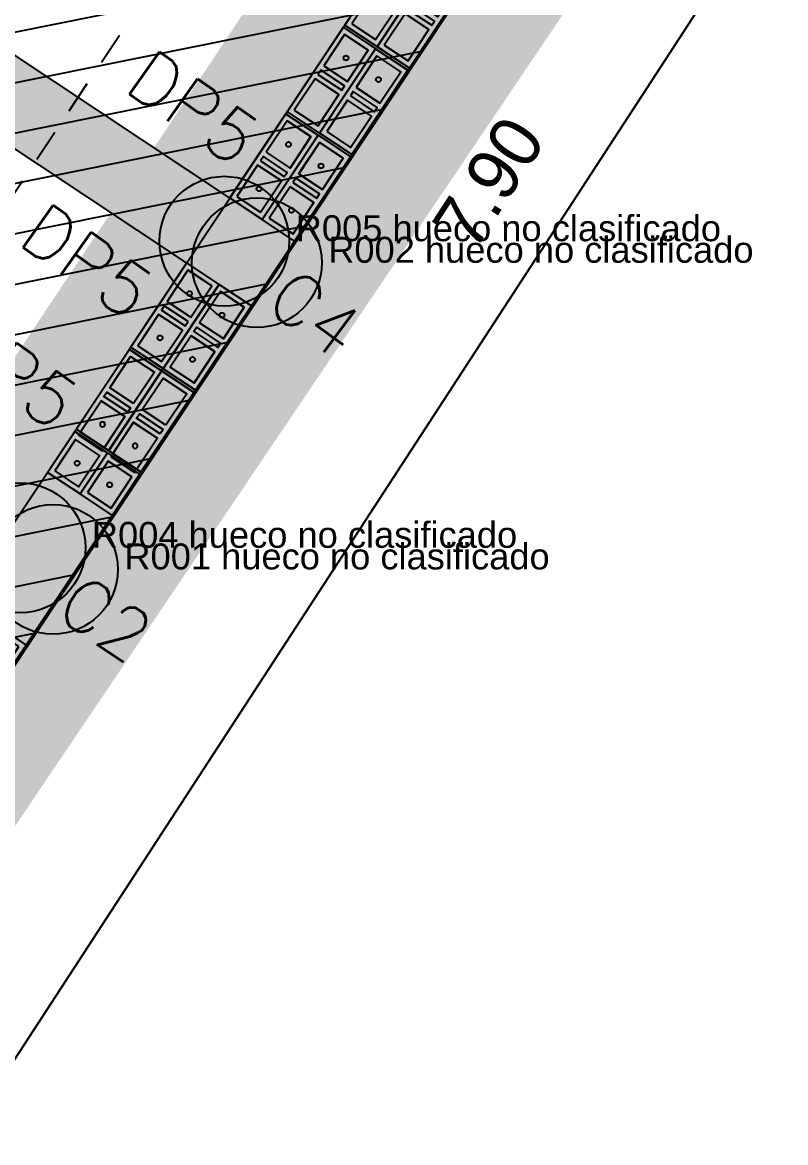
# Model space of a CAD drawing. Header units: metres. Extents: x -33.7 to 13.3, y -17.6 to 9.2.
# Drawn here: x -16.56 to -13.62, y -15.394 to -11.076 of the extents above; entities that cross this region are included whole.
import ezdxf
from ezdxf.enums import TextEntityAlignment as Align
from ezdxf.xclip import XClip

# ---------------------------------------------------------------- set-up
doc = ezdxf.new("R2010")
doc.units = ezdxf.units.M
doc.header["$XCLIPFRAME"] = 2
doc.linetypes.add('HIDDEN', pattern=[0.375, 0.25, -0.125])
for name, color, linetype in [('00', 8, 'Continuous'), ('Pin DP1 en Muro de contencion de 30cm', 3, 'Continuous'), ('Pin DP5 en Muro de contencion de 30cm', 8, 'Continuous'), ('REVISION', 1, 'Continuous'), ('S-cotas 001', 1, 'Continuous'), ('Zapata Z5 de 3.90 x 7.90 x 0.45 m', 40, 'Continuous')]:
    doc.layers.add(name, color=color, linetype=linetype)
doc.layers.add('Cimiento corrido MC1 de 1.00 x 0.30 m (dentro de zapata)', color=144, linetype='Continuous', transparency=0.5)
doc.layers.add('SOT Muro de contencion de 30cm', color=6, linetype='Continuous', transparency=0.5)
doc.styles.add('ROMANS', font='romans')
doc.styles.add('ROTULOS', font='GOTHIC.TTF')
doc.styles.get("Standard").update_dxf_attribs({"font": 'arial.ttf'})
doc.dimstyles.new('DIM_100_2', dxfattribs={"dimtxt": 0.2, "dimasz": 0.1, "dimexe": 0.1, "dimexo": 0.1, "dimgap": 0.15, "dimtad": 1, "dimdsep": 46, "dimtxsty": 'ROTULOS', "dimblk": 'ARCHTICK', "dimcen": 0.1, "dimdle": 0.1, "dimaunit": 1, "dimadec": 3, "dimazin": 3, "dimtfac": 1, "dimtix": 1, "dimtmove": 2, "dimatfit": 3, "dimldrblk": 'FLECHA', "dimfxl": 0.25, "dimtvp": 1, "dimtolj": 1, "dimlwd": -1, "dimlwe": -1})

# ---------------------------------------------------------------- blocks, each defined once
blk = doc.blocks.new('*U364')
for points in [[(-0.075, 0.4), (0.075, 0.4), (0.075, 0.21), (-0.075, 0.21)], [(0.055, 0.38), (-0.055, 0.38), (-0.055, 0.235), (0.055, 0.235)]]:
    blk.add_lwpolyline(points, close=True)
at = {"color": 251}
blk.add_lwpolyline([(-0.075, 0.2), (0.075, 0.2)], dxfattribs=at)
blk.add_lwpolyline([(0.055, 0.21), (0.055, 0.215), (-0.055, 0.215), (-0.055, 0.21)])
at = {"color": 3}
blk.add_circle((0, 0.3075), 0.00953, dxfattribs=at)
blk = doc.blocks.new('*U363')
for points in [[(-0.075, 0.4), (0.075, 0.4), (0.075, 0.01), (-0.075, 0.01)], [(0.055, 0.38), (-0.055, 0.38), (-0.055, 0.235), (0.055, 0.235)], [(0.055, 0.215), (-0.055, 0.215), (-0.055, 0.195), (0.055, 0.195)], [(0.055, 0.175), (-0.055, 0.175), (-0.055, 0.03), (0.055, 0.03)]]:
    blk.add_lwpolyline(points, close=True)
at = {"color": 251}
blk.add_lwpolyline([(-0.075, 0), (0.075, 0)], dxfattribs=at)
at = {"color": 3}
for centre in [(0, 0.3075), (0, 0.1025)]:
    blk.add_circle(centre, 0.00953, dxfattribs=at)
blk = doc.blocks.new('*U365')
for points in [[(-0.075, 0.4), (0.075, 0.4), (0.075, 0.01), (-0.075, 0.01)], [(0.055, 0.38), (-0.055, 0.38), (-0.055, 0.235), (0.055, 0.235)], [(0.055, 0.215), (-0.055, 0.215), (-0.055, 0.195), (0.055, 0.195)], [(0.055, 0.175), (-0.055, 0.175), (-0.055, 0.03), (0.055, 0.03)]]:
    blk.add_lwpolyline(points, close=True)
at = {"color": 3}
blk.add_circle((0, 0.3075), 0.00953, dxfattribs=at)
blk = doc.blocks.new('*U366')
for points in [[(-0.075, 0.4), (0.075, 0.4), (0.075, 0.01), (-0.075, 0.01)], [(0.055, 0.38), (-0.055, 0.38), (-0.055, 0.235), (0.055, 0.235)], [(0.055, 0.215), (-0.055, 0.215), (-0.055, 0.195), (0.055, 0.195)], [(0.055, 0.175), (-0.055, 0.175), (-0.055, 0.03), (0.055, 0.03)]]:
    blk.add_lwpolyline(points, close=True)
at = {"color": 251}
blk.add_lwpolyline([(-0.075, 0), (0.075, 0)], dxfattribs=at)
at = {"color": 3}
for centre in [(0, 0.3075), (0, 0.1025)]:
    blk.add_circle(centre, 0.00953, dxfattribs=at)
blk = doc.blocks.new('*U367')
for points in [[(-0.075, 0.4), (0.075, 0.4), (0.075, 0.01), (-0.075, 0.01)], [(0.055, 0.38), (-0.055, 0.38), (-0.055, 0.235), (0.055, 0.235)], [(0.055, 0.215), (-0.055, 0.215), (-0.055, 0.195), (0.055, 0.195)], [(0.055, 0.175), (-0.055, 0.175), (-0.055, 0.03), (0.055, 0.03)]]:
    blk.add_lwpolyline(points, close=True)
at = {"color": 251}
blk.add_lwpolyline([(-0.075, 0), (0.075, 0)], dxfattribs=at)
at = {"color": 3}
blk.add_circle((0, 0.1025), 0.00953, dxfattribs=at)
blk = doc.blocks.new('*U368')
for points in [[(-0.075, 0.4), (0.075, 0.4), (0.075, 0.01), (-0.075, 0.01)], [(0.055, 0.38), (-0.055, 0.38), (-0.055, 0.235), (0.055, 0.235)], [(0.055, 0.215), (-0.055, 0.215), (-0.055, 0.195), (0.055, 0.195)], [(0.055, 0.175), (-0.055, 0.175), (-0.055, 0.03), (0.055, 0.03)]]:
    blk.add_lwpolyline(points, close=True)
at = {"color": 251}
blk.add_lwpolyline([(-0.075, 0), (0.075, 0)], dxfattribs=at)
at = {"color": 3}
blk.add_circle((0, 0.1025), 0.00953, dxfattribs=at)
blk = doc.blocks.new('_ArchTick')
at = {"color": 0, "linetype": 'ByBlock', "lineweight": -2, "const_width": 0.15}
blk.add_lwpolyline([(-0.5, -0.5), (0.5, 0.5)], dxfattribs=at)
blk = doc.blocks.new('*D461')
at = {"layer": 'Defpoints', "color": 0}
for p in [(-13.3539, -8.1255), (-12.4511, -8.7131), (-17.6472, -14.7226)]:
    blk.add_point(p, dxfattribs=at)
at = {"layer": 'S-cotas 001'}
for p, q in [((-13.2701, -8.1801), (-12.3673, -8.7676)), ((-16.7989, -15.394), (-12.3965, -8.6292)), ((-17.5634, -14.7772), (-16.6606, -15.3647))]:
    blk.add_line(p, q, dxfattribs=at)
at = {"layer": 'S-cotas 001', "linetype": 'ByBlock', "xscale": 0.1, "yscale": 0.1, "zscale": 0.1}
for p, rotation in [((-12.4511, -8.7131), 56.94451861768274), ((-16.7444, -15.3102), 236.9445186176827)]:
    blk.add_blockref('_ArchTick', p, dxfattribs=dict(at, rotation=rotation))
at = {"layer": 'S-cotas 001', "color": 1, "insert": (-14.7625, -11.6933), "char_height": 0.2, "attachment_point": 5, "rotation": 56.9445, "style": 'ROTULOS'}
blk.add_mtext('\\A1;\\A1;7.90', dxfattribs=at)
blk = doc.blocks.new('FLECHA')
h = blk.add_hatch(color=256)
edge = h.paths.add_edge_path()
edge.add_line((-0.76, -0.716), (-0.346, 0))
edge.add_line((-0.346, 0), (-0.76, 0.716))
edge.add_arc((-0.63, 0.791), 0.15, 30, 210, ccw=False)
edge.add_line((-0.5, 0.866), (0, 0))
edge.add_line((0, 0), (-0.5, -0.866))
edge.add_arc((-0.63, -0.791), 0.15, 150, 330, ccw=False)
blk.add_line((-0.346, 0), (-1.83, 0))
blk.add_lwpolyline([(-0.76, -0.716), (-0.346, 0), (-0.76, 0.716, -1), (-0.5, 0.866), (0, 0), (-0.5, -0.866, -1)], format="xyb", close=True)
blk = doc.blocks.new('Pin DP1 en Muro de contencion de 30cm')
at = {"layer": 'Pin DP1 en Muro de contencion de 30cm'}
blk.add_hatch(color=256, dxfattribs=at).paths.add_polyline_path([(-17.68, -16.0187), (-17.7867, -15.9923), (-17.8216, -16.133), (-17.7149, -16.1595)])
blk.add_lwpolyline([(-17.68, -16.0187), (-17.7867, -15.9923), (-17.8216, -16.133), (-17.7149, -16.1595)], close=True, dxfattribs=at)
blk = doc.blocks.new('Pin DP5 en Muro de contencion de 30cm v2')
at = {"layer": 'Pin DP5 en Muro de contencion de 30cm'}
for points in [[(-11.591, 8.8152), (-11.591, 8.7052), (-11.446, 8.7052), (-11.446, 8.8152)], [(-11.386, 8.8152), (-11.386, 8.7052), (-11.241, 8.7052), (-11.241, 8.8152)], [(-11.591, 8.6652), (-11.591, 8.5552), (-11.446, 8.5552), (-11.446, 8.6652)], [(-11.386, 8.6652), (-11.386, 8.5552), (-11.241, 8.5552), (-11.241, 8.6652)]]:
    blk.add_hatch(color=256, dxfattribs=at).paths.add_polyline_path(points)
for points in [[(-11.591, 8.8152), (-11.591, 8.7052), (-11.446, 8.7052), (-11.446, 8.8152)], [(-11.386, 8.8152), (-11.386, 8.7052), (-11.241, 8.7052), (-11.241, 8.8152)], [(-11.591, 8.6652), (-11.591, 8.5552), (-11.446, 8.5552), (-11.446, 8.6652)], [(-11.386, 8.6652), (-11.386, 8.5552), (-11.241, 8.5552), (-11.241, 8.6652)]]:
    blk.add_lwpolyline(points, close=True, dxfattribs=at)
blk = doc.blocks.new('Pin DP5 en Muro de contencion de 30cm v6')
at = {"layer": 'Pin DP5 en Muro de contencion de 30cm'}
for points in [[(-16.2451, -12.7163), (-16.3367, -12.6554), (-16.2564, -12.5347), (-16.1648, -12.5956)], [(-16.1199, -12.7994), (-16.2115, -12.7385), (-16.1313, -12.6177), (-16.0397, -12.6786)], [(-16.4346, -12.8052), (-16.343, -12.8661), (-16.2628, -12.7452), (-16.3545, -12.6844)], [(-16.3095, -12.8883), (-16.2178, -12.9491), (-16.1377, -12.8283), (-16.2293, -12.7675)]]:
    blk.add_hatch(color=256, dxfattribs=at).paths.add_polyline_path(points)
for points in [[(-16.2451, -12.7163), (-16.3367, -12.6554), (-16.2564, -12.5347), (-16.1648, -12.5956)], [(-16.1199, -12.7994), (-16.2115, -12.7385), (-16.1313, -12.6177), (-16.0397, -12.6786)], [(-16.4346, -12.8052), (-16.343, -12.8661), (-16.2628, -12.7452), (-16.3545, -12.6844)], [(-16.3095, -12.8883), (-16.2178, -12.9491), (-16.1377, -12.8283), (-16.2293, -12.7675)]]:
    blk.add_lwpolyline(points, close=True, dxfattribs=at)
blk = doc.blocks.new('Zapata Z5 de 3.90 x 7.90 x 0.45 m')
at = {"layer": 'Zapata Z5 de 3.90 x 7.90 x 0.45 m'}
h = blk.add_hatch(dxfattribs=at)
h.set_pattern_fill('ANSI31', color=256, scale=0.06, style=0)
h.paths.add_polyline_path([(-1.95, -3.95), (1.95, -3.95), (1.95, 3.95), (-1.95, 3.95)])
at = {"layer": 'Zapata Z5 de 3.90 x 7.90 x 0.45 m', "const_width": 0.04}
blk.add_lwpolyline([(-1.95, -3.95), (1.95, -3.95), (1.95, 3.95), (-1.95, 3.95)], close=True, dxfattribs=at)
blk = doc.blocks.new('xMuro 30')
blk.add_hatch(color=256).paths.add_polyline_path([(0, -0.15), (1, -0.15), (1, 0.15), (0, 0.15)])
blk.add_lwpolyline([(0, -0.15), (1, -0.15), (1, 0.15), (0, 0.15)], close=True)
at = {"color": 250, "flags": 1}
for tag, p in [('ID', (0, -0.25)), ('TIPO', (0, -0.35)), ('ESPESOR', (0, -0.45)), ('LARGO', (0, -0.55)), ('ALTO', (0, -0.65)), ('AREA', (0, -0.75))]:
    blk.add_attdef(tag, p, '', height=0.08, dxfattribs=at)

msp = doc.modelspace()

# ---------------------------------------------------------------- linework, layer by layer
at = {"layer": '00'}
for points in [[(-17.1568, -14.407), (-10.0922, -3.7636)], [(-13.1043, -8.2924), (-13.1043, -8.2924), (-17.3169, -14.637)], [(-15.7614, -11.753), (-20.6719, -8.4888)], [(-15.9275, -12.0028), (-20.838, -8.7387)]]:
    msp.add_lwpolyline(points, dxfattribs=at)
for points, const_width in [([(-17.3917, -14.4717), (-13.1803, -8.228)], 1), ([(-15.8445, -11.8779), (-20.755, -8.6138)], 0.3)]:
    msp.add_lwpolyline(points, dxfattribs=dict(at, const_width=const_width))
at = {"layer": '00', "linetype": 'HIDDEN', "ltscale": 0.5}
msp.add_lwpolyline([(-18.2458, -14.2282), (-13.937, -7.7379)], dxfattribs=at)
at = {"layer": 'Cimiento corrido MC1 de 1.00 x 0.30 m (dentro de zapata)', "const_width": 1}
msp.add_lwpolyline([(-13.2109, -8.1854), (-17.4562, -14.5754), (-17.5145, -14.8108)], dxfattribs=at)
at = {"layer": 'REVISION', "color": 1}
for centre in [(-15.7818, -11.9195), (-15.6566, -12.0026), (-16.5671, -13.1014), (-16.4419, -13.1846)]:
    msp.add_circle(centre, 0.25, dxfattribs=at)

# ---------------------------------------------------------------- block references
at = {"layer": '00'}
for name, p, rotation in [('Zapata Z5 de 3.90 x 7.90 x 0.45 m', (-16.8973, -10.478), 326.3865539118637), ('*U368', (-15.0349, -10.795), 146.4290513009439), ('*U368', (-14.9099, -10.8779), 146.4290513009439), ('*U367', (-15.2563, -11.1281), 146.4290513009439), ('Pin DP1 en Muro de contencion de 30cm', (-37.436, -20.3838), 160.3494582355795), ('*U367', (-15.1313, -11.211), 146.4290513009439), ('Pin DP1 en Muro de contencion de 30cm', (-37.3111, -20.4668), 160.3494582355795), ('*U366', (-15.4778, -11.4612), 146.4290513009439), ('Pin DP5 en Muro de contencion de 30cm v2', (-1.9795, -6.9642), 56.42929543950599), ('*U366', (-15.3528, -11.5441), 146.4290513009439), ('*U363', (-16.086, -12.3777), 326.4290513009439), ('Pin DP5 en Muro de contencion de 30cm v2', (-2.3641, -7.53), 56.46768361177973), ('*U363', (-15.9609, -12.4608), 326.4290513009439), ('*U364', (-16.1787, -12.519), 146.4290513009439), ('*U364', (-16.0535, -12.6021), 146.4290513009439), ('*U363', (-16.8288, -13.768), 326.4290513009439)]:
    msp.add_blockref(name, p, dxfattribs=dict(at, rotation=rotation))
ref = msp.add_blockref('*U365', (-16.0805, -12.3694), dxfattribs=dict(at, xscale=-1, rotation=146.3860430117086))
XClip(ref).set_block_clipping_path([(-0.0743610676, 0), (0.0749999992, 0.3791002751)])
ref = msp.add_blockref('*U365', (-15.9554, -12.4525), dxfattribs=dict(at, xscale=-1, rotation=146.3860430117086))
XClip(ref).set_block_clipping_path([(-0.0743610676, 0), (0.0749999992, 0.3791002751)])
msp.add_blockref('Pin DP5 en Muro de contencion de 30cm v6', (0, 0), dxfattribs=at)
at = {"layer": 'SOT Muro de contencion de 30cm', "xscale": 12.500190550381989, "rotation": 56.40125106142292}
msp.add_blockref('xMuro 30', (-17.5517, -14.7192), dxfattribs=at)

# ---------------------------------------------------------------- texts
at = {"layer": '00', "style": 'ROMANS'}
for s, rotation, p in [('DP5', 324.6477, (-15.7421, -11.6399)), ('DP5', 324.6477, (-16.1514, -12.2319)), ('C4', 323.6695, (-15.3496, -12.383)), ('DP5', 324.6477, (-16.4396, -12.6581)), ('C2', 326.3099, (-16.1487, -13.5563))]:
    msp.add_text(s, height=0.2, rotation=rotation, dxfattribs=at).set_placement(p, align=Align.RIGHT)
at = {"layer": 'REVISION', "color": 1}
for s, p in [('R005 hueco no clasificado', (-15.5068, -11.9195)), ('R002 hueco no clasificado', (-15.3816, -12.0026)), ('R004 hueco no clasificado', (-16.2921, -13.1014)), ('R001 hueco no clasificado', (-16.1669, -13.1846))]:
    msp.add_text(s, height=0.1, dxfattribs=at).set_placement(p)

# ---------------------------------------------------------------- dimensions: what is measured, and where the dimension line sits
at = {"layer": '00'}
dim = msp.add_linear_dim(base=(-12.4511, -8.7131), p1=(-17.6472, -14.7226), p2=(-13.3539, -8.1255), angle=56.9445, text='\\A1;7.90', dimstyle='DIM_100_2', override={"dimtxsty": 'ROTULOS'}, dxfattribs=at)
dim.commit()
dim.dimension.update_dxf_attribs({"geometry": '*D461', "text_midpoint": (-14.7625, -11.6933), "dimtype": 161})

doc.saveas('drawing.dxf')
